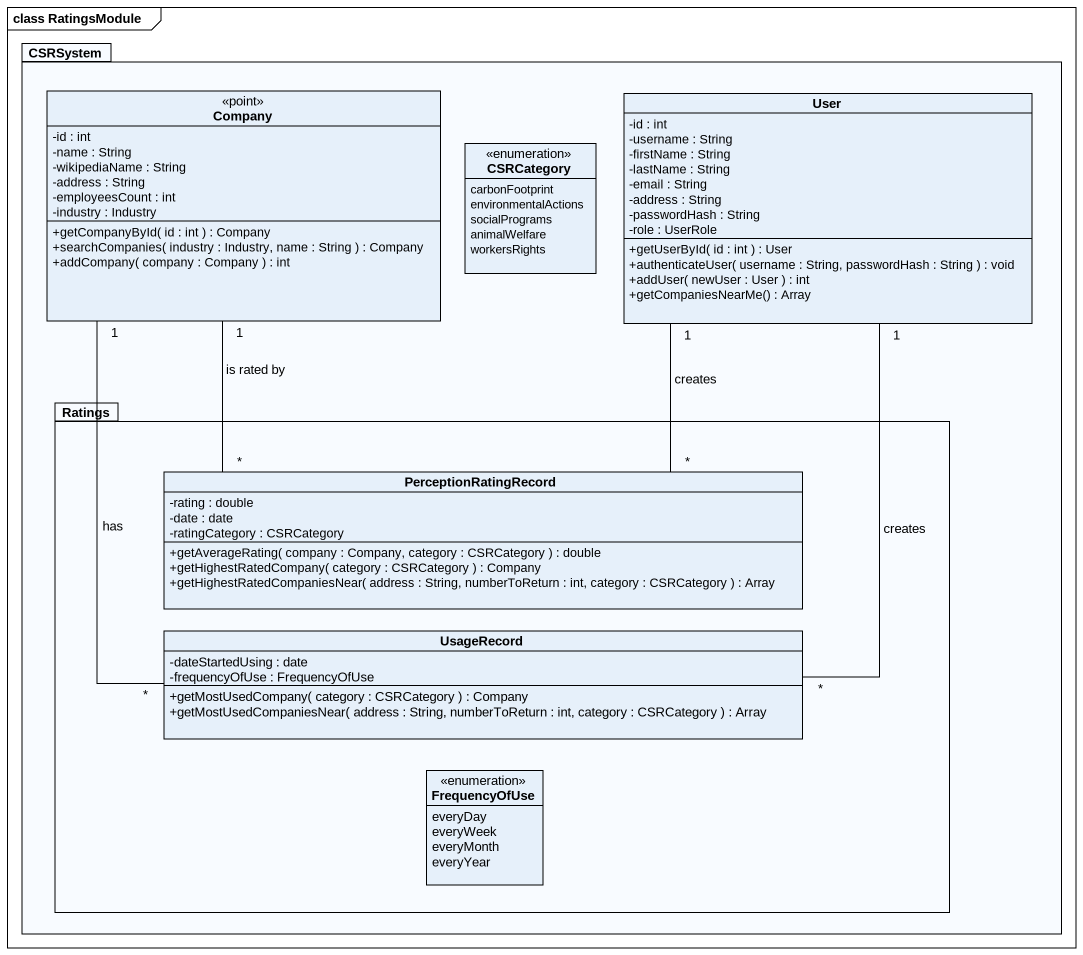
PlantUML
@startuml
mainframe class RatingsModule
hide circle
hide empty members
skinparam classAttributeIconSize 0
package CSRSystem {
  class Company <<point>> {
    -id : int
    -name : String
    -wikipediaName : String
    -address : String
    -employeesCount : int
    -industry : Industry
    +getCompanyById( id : int ) : Company
    +searchCompanies( industry : Industry, name : String ) : Company
    +addCompany( company : Company ) : int
  }
  class User {
    -id : int
    -username : String
    -firstName : String
    -lastName : String
    -email : String
    -address : String
    -passwordHash : String
    -role : UserRole
    +getUserById( id : int ) : User
    +authenticateUser( username : String, passwordHash : String ) : void
    +addUser( newUser : User ) : int
    +getCompaniesNearMe() : Array
  }
  enum CSRCategory {
    carbonFootprint
    environmentalActions
    socialPrograms
    animalWelfare
    workersRights
  }
  package Ratings {
    class PerceptionRatingRecord {
      -rating : double
      -date : date
      -ratingCategory : CSRCategory
      +getAverageRating( company : Company, category : CSRCategory ) : double
      +getHighestRatedCompany( category : CSRCategory ) : Company
      +getHighestRatedCompaniesNear( address : String, numberToReturn : int, category : CSRCategory ) : Array
    }
    class UsageRecord {
      -dateStartedUsing : date
      -frequencyOfUse : FrequencyOfUse
      +getMostUsedCompany( category : CSRCategory ) : Company
      +getMostUsedCompaniesNear( address : String, numberToReturn : int, category : CSRCategory ) : Array
    }
    enum FrequencyOfUse {
      everyDay
      everyWeek
      everyMonth
      everyYear
    }
  }
}
Company "1" -- "*" PerceptionRatingRecord : is rated by
Company "1" -- "*" UsageRecord : has
User "1" -- "*" PerceptionRatingRecord : creates
User "1" -- "*" UsageRecord : creates
@enduml
